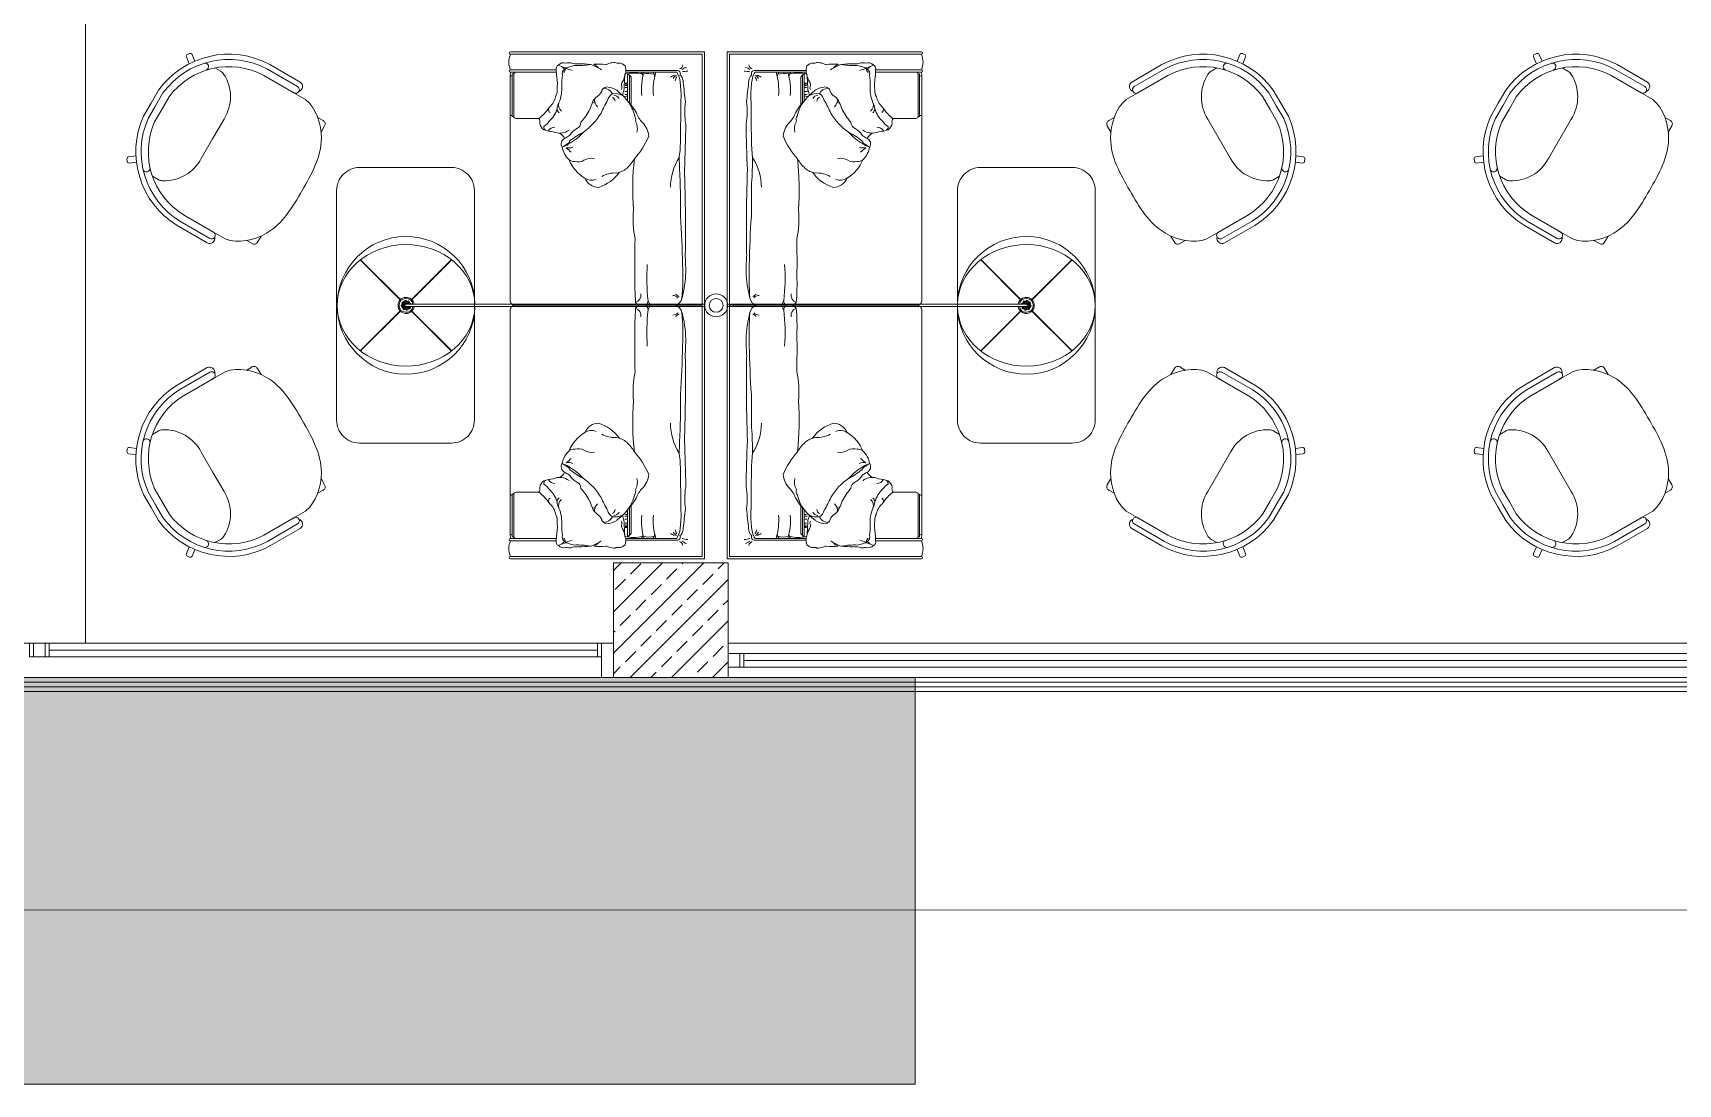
# Model space of a CAD drawing. Header units: millimetres. Extents: x 7998 to 72132, y -12523 to 5591.
# Drawn here: x 65615 to 66332, y -10697 to -10239 of the extents above; entities that cross this region are included whole.
import ezdxf

# ---------------------------------------------------------------- set-up
doc = ezdxf.new("R2010")
doc.units = ezdxf.units.MM
for name, color, linetype, lineweight in [('Xray_Area', 149, 'Continuous', 50), ('Xray_Concrete Arme Column', 8, 'Continuous', 35), ('Xray_Furniture Temporary', 23, 'Continuous', 15), ('Xray_Partition Wall', 254, 'Continuous', 25), ('Xray_Slab', 165, 'Continuous', 15), ('Xray_Window', 153, 'Continuous', 20)]:
    doc.layers.add(name, color=color, linetype=linetype, lineweight=lineweight)
doc.layers.add('Xray_Column Scan', color=7, linetype='Continuous', lineweight=13, true_color=0x525252)
doc.layers.add('Xray_Hatch', color=7, linetype='Continuous', lineweight=0, true_color=0x424242)
doc.layers.add('Xray_Door', color=155, linetype='Continuous')

# ---------------------------------------------------------------- blocks, each defined once
blk = doc.blocks.new('COUCH19')
at = {"layer": 'Xray_Furniture Temporary'}
for p, q in [((-1.1036, 0), (0, 0)), ((-1.1036, 0), (-1.1036, -0.8456)), ((1.1036, 0), (0, 0)), ((1.1036, 0), (1.1036, -0.8456)), ((-1.0937, -0.01), (0, -0.01)), ((-1.0937, -0.01), (-1.0937, -0.8456)), ((1.0937, -0.01), (0, -0.01)), ((0, -0.1285), (0, -0.01)), ((0, -0.1285), (0, -0.01)), ((1.0937, -0.01), (1.0937, -0.8456)), ((-1.023, -0.1213), (-1.023, -0.3434)), ((-1.0153, -0.1213), (-1.0153, -0.3434)), ((0, -0.1285), (0, -0.827)), ((0, -0.1285), (0, -0.827)), ((1.0153, -0.1213), (1.0153, -0.3434)), ((1.023, -0.1213), (1.023, -0.3434)), ((-0.891, -0.3355), (-1.0069, -0.3355)), ((-0.8809, -0.327), (-1.0016, -0.327)), ((-0.8722, -0.32), (-0.9939, -0.32)), ((0.8722, -0.32), (0.9939, -0.32)), ((0.8809, -0.327), (1.0016, -0.327)), ((0.891, -0.3355), (1.0069, -0.3355)), ((-1.0394, -0.6226), (-1.0339, -0.6071)), ((-1.0339, -0.6071), (-1.0336, -0.6001)), ((1.0339, -0.6071), (1.0336, -0.6001)), ((1.0394, -0.6226), (1.0339, -0.6071)), ((-1.0252, -0.6457), (-1.0252, -0.8456)), ((-1.0153, -0.6457), (-1.0153, -0.8212)), ((1.0153, -0.6457), (1.0153, -0.8212)), ((1.0252, -0.6457), (1.0252, -0.8456)), ((-0.8138, -0.7219), (-0.8138, -0.8212)), ((0.8138, -0.7219), (0.8138, -0.8212)), ((-1.0153, -0.8212), (-1.0153, -0.8456)), ((-0.9946, -0.8469), (-1.0153, -0.8458)), ((-1.0053, -0.8311), (-0.8238, -0.8311)), ((-1.0053, -0.8373), (-0.9946, -0.8373)), ((-0.9946, -0.8373), (-0.8306, -0.8373)), ((-0.9946, -0.8469), (-0.0199, -0.8469)), ((-0.8238, -0.8373), (-0.8306, -0.8373)), ((0.9946, -0.8469), (0.0199, -0.8469)), ((1.0053, -0.8311), (0.8238, -0.8311)), ((0.8238, -0.8373), (0.8306, -0.8373)), ((0.9946, -0.8373), (0.8306, -0.8373)), ((1.0053, -0.8373), (0.9946, -0.8373)), ((0.9946, -0.8469), (1.0153, -0.8458)), ((1.0153, -0.8212), (1.0153, -0.8456))]:
    blk.add_line(p, q, dxfattribs=at)
for centre, radius, start, end in [((-1.0485, -0.1147), 0.0203, 17.07356, 84.3161), ((-0.9682, -0.0568), 0.0723, 198.23131, 214.95647), ((-1.0086, -0.1197), 0.0145, 57.29429, 186.5462), ((-0.9125, -0.0688), 0.1075, 182.4523, 195.85359), ((-0.96, -0.2097), 0.1042, 90.04929, 121.99967), ((-0.8561, -0.0701), 0.1581, 202.42833, 209.54597), ((-0.9638, -0.0987), 0.0448, 212.15954, 236.93312), ((-0.9962, -0.1058), 0.00486, 122.77066, 200.31613), ((-0.9665, -0.1557), 0.0629, 94.31356, 120.93655), ((-0.9695, -0.0858), 0.0431, 234.52584, 258.93744), ((-1.4227, 4.3075), 4.4235, 275.85795, 276.96807), ((-0.9146, -0.4331), 0.3308, 85.1525, 97.90685), ((-1.0818, -27.3612), 27.2584, 89.24932, 89.58976), ((-0.8423, 0.2143), 0.3009, 261.64439, 279.99044), ((-0.8996, -7.8186), 7.7374, 87.69715, 89.1894), ((-0.7201, -0.6336), 0.5284, 81.99142, 90.50512), ((-0.6671, 1.9408), 2.0512, 270.57566, 273.77617), ((-0.5125, 0.0931), 0.2419, 237.19926, 269.7033), ((-0.3187, -8.8283), 8.745, 89.78452, 91.76897), ((-0.3298, -15.8255), 15.7208, 90.21428, 90.73678), ((-0.0865, -4.6828), 4.588, 91.11745, 93.77545), ((-0.266, -0.7097), 0.6266, 85.799, 91.81702), ((-0.1399, -1.2503), 1.1683, 90.30237, 93.93448), ((-0.1258, -1.2627), 1.1681, 85.36955, 92.46091), ((-0.1658, -0.6277), 0.5461, 75.75882, 87.92603), ((-0.0734, -0.0979), 0.0376, 311.32747, 340.0315), ((-0.0083, -0.1402), 0.0347, 134.93265, 177.57346), ((-0.0397, -0.1385), 0.0409, 14.12758, 78.49053), ((0.0397, -0.1385), 0.0409, 101.50947, 165.87242), ((0.1658, -0.6277), 0.5461, 92.07397, 104.24118), ((0.1258, -1.2627), 1.1681, 87.53909, 94.63045), ((0.0083, -0.1402), 0.0347, 2.42654, 45.06735), ((0.0734, -0.0979), 0.0376, 199.9685, 228.67253), ((0.1399, -1.2503), 1.1683, 86.06552, 89.69763), ((0.0865, -4.6828), 4.588, 86.22455, 88.88255), ((0.266, -0.7097), 0.6266, 88.18298, 94.201), ((0.3187, -8.8283), 8.745, 88.23103, 90.21548), ((0.3298, -15.8255), 15.7208, 89.26322, 89.78572), ((0.5125, 0.0931), 0.2419, 270.2967, 302.80074), ((0.6671, 1.9408), 2.0512, 266.22383, 269.42434), ((0.8996, -7.8186), 7.7374, 90.8106, 92.30285), ((0.7201, -0.6336), 0.5284, 89.49488, 98.00858), ((1.0818, -27.3612), 27.2584, 90.41024, 90.75068), ((0.8423, 0.2143), 0.3009, 260.00956, 278.35561), ((1.4227, 4.3075), 4.4235, 263.03193, 264.14205), ((0.9146, -0.4331), 0.3308, 82.09315, 94.8475), ((0.96, -0.2097), 0.1042, 58.00033, 89.95071), ((0.9665, -0.1557), 0.0629, 59.06345, 85.68644), ((0.9695, -0.0858), 0.0431, 281.06256, 305.47416), ((0.9638, -0.0987), 0.0448, 303.06688, 327.84046), ((0.8561, -0.0701), 0.1581, 330.45403, 337.57167), ((0.9962, -0.1058), 0.00486, 339.68387, 57.22934), ((1.0086, -0.1197), 0.0145, 353.4538, 122.70571), ((0.9125, -0.0688), 0.1075, 344.14641, 357.5477), ((0.9682, -0.0568), 0.0723, 325.04353, 341.76869), ((1.0485, -0.1147), 0.0203, 95.6839, 162.92644), ((-0.9388, 0.0274), 0.2515, 252.3074, 275.65468), ((0.9388, 0.0274), 0.2515, 264.34532, 287.6926), ((-0.9939, -0.2503), 0.0327, 92.96535, 130.60645), ((-0.9388, -0.0237), 0.2515, 252.3074, 275.65468), ((-0.9939, -0.3014), 0.0327, 92.96535, 130.60645), ((-0.8573, -0.3085), 0.154, 166.02161, 193.8638), ((-0.8941, -0.2454), 0.1149, 167.1521, 190.17117), ((-0.87, -0.1994), 0.1023, 288.10969, 316.21674), ((-0.7241, -0.3491), 0.1068, 96.63628, 132.3883), ((-0.8799, -0.576), 0.3626, 48.24576, 66.69877), ((-0.1188, 0.6037), 0.8554, 266.03013, 276.62411), ((-0.0441, -0.3105), 0.0328, 17.77606, 99.42894), ((-0.1066, -0.0536), 0.2109, 294.18797, 300.34583), ((-0.0219, -0.2808), 0.0348, 51.0228, 87.08965), ((-0.0309, -0.2753), 0.031, 305.699, 355.58904), ((0.1066, -0.0536), 0.2109, 239.65417, 245.81203), ((0.0219, -0.2808), 0.0348, 92.91035, 128.9772), ((0.0309, -0.2753), 0.031, 184.41096, 234.301), ((0.0441, -0.3105), 0.0328, 80.57106, 162.22394), ((0.1188, 0.6037), 0.8554, 263.37589, 273.96987), ((0.8799, -0.576), 0.3626, 113.30123, 131.75424), ((0.7241, -0.3491), 0.1068, 47.6117, 83.36372), ((0.87, -0.1994), 0.1023, 223.78326, 251.89031), ((0.9388, -0.0237), 0.2515, 264.34532, 287.6926), ((0.9939, -0.2503), 0.0327, 49.39355, 87.03465), ((0.9939, -0.3014), 0.0327, 49.39355, 87.03465), ((0.8941, -0.2454), 0.1149, 349.82883, 12.8479), ((0.8573, -0.3085), 0.154, 346.1362, 13.97839), ((-1.0179, -0.373), 0.0366, 132.10418, 182.60489), ((-1.0202, -0.4425), 0.0992, 87.12331, 102.96129), ((-1.013, -0.3531), 0.00989, 37.58217, 102.98696), ((-1.0153, -0.3434), 9e-16, 206.56505, 285.66907), ((-0.9731, -0.3508), 0.0372, 124.12904, 155.64558), ((-0.8059, 2.3284), 2.6828, 265.74072, 267.224), ((-1.0152, -0.4325), 0.0861, 60.71855, 83.31544), ((-0.9598, -0.3395), 0.0224, 233.38286, 291.86342), ((-1.8086, -0.3438), 0.8409, 359.89107, 0.56801), ((-1.8043, -0.3438), 0.8409, 359.89107, 0.56801), ((-1.7985, -0.3438), 0.8409, 359.89107, 0.56801), ((-1.7898, -0.3438), 0.8409, 359.89107, 0.56801), ((-0.6398, -0.6218), 0.3808, 121.3884, 141.12619), ((-0.4767, 1.1955), 1.6136, 253.46674, 254.27028), ((-0.8521, -0.3383), 0.079, 177.94062, 186.48444), ((-0.8349, -0.393), 0.0868, 155.89521, 185.31204), ((-0.8391, -0.3383), 0.079, 177.94062, 186.48444), ((-0.8313, -0.3383), 0.079, 177.94062, 186.48444), ((-0.7785, -0.4894), 0.1907, 103.81541, 126.17323), ((-0.8086, -0.3294), 0.0295, 76.02342, 121.44726), ((-0.7705, -0.3554), 0.0628, 74.63663, 119.49282), ((-0.503, 0.9339), 1.2468, 263.76536, 274.03514), ((-0.7253, -0.4571), 0.1748, 42.47622, 60.18804), ((-0.7253, -0.4571), 0.1748, 42.47622, 60.18804), ((-0.6677, -0.3987), 0.0929, 9.12676, 39.8927), ((-0.3747, 0.1012), 0.413, 264.35466, 281.93885), ((-0.1957, 4.6112), 4.9149, 268.90975, 270.78557), ((-0.098, 0.8112), 1.1149, 268.4407, 274.38117), ((0.098, 0.8112), 1.1149, 265.61883, 271.5593), ((0.1957, 4.6112), 4.9149, 269.21443, 271.09025), ((0.3747, 0.1012), 0.413, 258.06115, 275.64534), ((0.503, 0.9339), 1.2468, 265.96486, 276.23464), ((0.6677, -0.3987), 0.0929, 140.1073, 170.87324), ((0.7253, -0.4571), 0.1748, 119.81196, 137.52378), ((0.7253, -0.4571), 0.1748, 119.81196, 137.52378), ((0.7705, -0.3554), 0.0628, 60.50718, 105.36337), ((0.8086, -0.3294), 0.0295, 58.55274, 103.97658), ((0.7785, -0.4894), 0.1907, 53.82677, 76.18459), ((0.6398, -0.6218), 0.3808, 38.87381, 58.6116), ((0.8313, -0.3383), 0.079, 353.51556, 2.05938), ((0.4767, 1.1955), 1.6136, 285.72972, 286.53326), ((0.8349, -0.393), 0.0868, 354.68796, 24.10479), ((0.8391, -0.3383), 0.079, 353.51556, 2.05938), ((0.8521, -0.3383), 0.079, 353.51556, 2.05938), ((0.8059, 2.3284), 2.6828, 272.776, 274.25928), ((1.7898, -0.3438), 0.8409, 179.43199, 180.10893), ((0.9598, -0.3395), 0.0224, 248.13658, 306.61714), ((1.7985, -0.3438), 0.8409, 179.43199, 180.10893), ((1.8043, -0.3438), 0.8409, 179.43199, 180.10893), ((1.8086, -0.3438), 0.8409, 179.43199, 180.10893), ((1.0152, -0.4325), 0.0861, 96.68456, 119.28145), ((0.9731, -0.3508), 0.0372, 24.35442, 55.87096), ((1.013, -0.3531), 0.00989, 77.01304, 142.41783), ((1.0202, -0.4425), 0.0992, 77.03871, 92.87669), ((1.0153, -0.3434), 9e-16, 254.33093, 333.43495), ((1.0179, -0.373), 0.0366, 357.39511, 47.89582), ((-0.9935, -0.3951), 0.0636, 175.6653, 199.88427), ((-1.074, -0.3797), 0.0201, 328.12893, 14.35696), ((-1.0857, -0.4353), 0.0374, 5.62626, 29.86705), ((-0.9476, -0.3727), 0.013, 53.24774, 107.21161), ((-0.93, -0.4247), 0.0209, 167.84424, 221.03219), ((-0.8785, -0.4259), 0.0721, 143.30896, 175.55012), ((-0.8982, -0.4428), 0.0477, 118.96826, 174.6945), ((-0.8806, -0.3758), 0.048, 211.76728, 255.88251), ((-0.89, -0.3951), 0.0251, 116.21532, 179.46973), ((-0.8858, -0.4133), 0.0239, 98.11027, 149.20326), ((-0.5946, 0.0891), 0.5918, 239.80059, 245.85007), ((-0.683, -0.5154), 0.1782, 17.82565, 54.35597), ((-0.4651, -0.3911), 0.1111, 176.31749, 210.59755), ((0.683, -0.5154), 0.1782, 125.64403, 162.17435), ((0.4651, -0.3911), 0.1111, 329.40245, 3.68251), ((0.5946, 0.0891), 0.5918, 294.14993, 300.19941), ((0.8858, -0.4133), 0.0239, 30.79674, 81.88973), ((0.8806, -0.3758), 0.048, 284.11749, 328.23272), ((0.89, -0.3951), 0.0251, 0.53027, 63.78468), ((0.8982, -0.4428), 0.0477, 5.3055, 61.03174), ((0.8785, -0.4259), 0.0721, 4.44988, 36.69104), ((0.9476, -0.3727), 0.013, 72.78839, 126.75226), ((0.93, -0.4247), 0.0209, 318.96781, 12.15576), ((1.0857, -0.4353), 0.0374, 150.13295, 174.37374), ((0.9935, -0.3951), 0.0636, 340.11573, 4.3347), ((1.074, -0.3797), 0.0201, 165.64304, 211.87107), ((-0.6856, -0.5372), 0.3656, 173.70326, 181.78914), ((-0.8603, -0.4599), 0.1903, 171.46749, 186.75287), ((-0.9845, -0.5171), 0.0736, 131.92227, 151.75812), ((-0.8895, -0.5465), 0.1669, 144.40627, 162.81863), ((-1.3233, -0.5519), 0.2798, 356.98029, 11.29104), ((-0.9308, -0.4312), 0.0166, 205.71178, 264.96524), ((-0.95, -0.4912), 0.0469, 30.0924, 67.79972), ((-0.8675, -0.4407), 0.0498, 212.77561, 251.38585), ((-0.8962, -0.4339), 0.0461, 267.61302, 314.7931), ((-0.5852, -0.5878), 0.3145, 159.35128, 161.47641), ((-0.1668, 1.2141), 1.8467, 247.16633, 248.19391), ((-0.9686, -0.7306), 0.2576, 48.26676, 63.28578), ((-0.9623, -0.668), 0.2508, 33.94677, 59.95726), ((-0.5637, -0.4898), 0.0765, 172.08698, 207.66907), ((-0.5781, -0.4612), 0.0648, 291.84882, 0.31805), ((-0.593, -0.493), 0.0481, 323.94805, 24.7103), ((0.5781, -0.4612), 0.0648, 179.68195, 248.15118), ((0.593, -0.493), 0.0481, 155.2897, 216.05195), ((0.5637, -0.4898), 0.0765, 332.33093, 7.91302), ((0.9623, -0.668), 0.2508, 120.04274, 146.05323), ((0.9686, -0.7306), 0.2576, 116.71422, 131.73324), ((0.1668, 1.2141), 1.8467, 291.80609, 292.83367), ((0.8962, -0.4339), 0.0461, 225.2069, 272.38698), ((0.5852, -0.5878), 0.3145, 18.52359, 20.64872), ((0.8675, -0.4407), 0.0498, 288.61415, 327.22439), ((0.95, -0.4912), 0.0469, 112.20028, 149.9076), ((0.9308, -0.4312), 0.0166, 275.03476, 334.28822), ((0.8895, -0.5465), 0.1669, 17.18137, 35.59373), ((0.9845, -0.5171), 0.0736, 28.24188, 48.07773), ((1.3233, -0.5519), 0.2798, 168.70896, 183.01971), ((0.8603, -0.4599), 0.1903, 353.24713, 8.53251), ((0.6856, -0.5372), 0.3656, 358.21086, 6.29674), ((-1.1824, -0.5481), 0.1315, 345.11327, 359.76905), ((-0.8969, -0.5394), 0.1495, 190.49814, 208.00804), ((-0.7977, -0.5692), 0.0309, 23.77058, 88.91582), ((-0.7041, -0.5228), 0.0736, 207.42887, 240.30495), ((-0.9052, -0.702), 0.2305, 28.40779, 49.06899), ((-0.4308, -0.3572), 0.3657, 207.82843, 218.77587), ((-0.6913, -0.4433), 0.1579, 291.30838, 330.37962), ((-0.6568, -0.57), 0.0307, 318.41647, 9.50764), ((-0.6694, -0.5501), 0.0453, 340.76954, 33.07013), ((0.6913, -0.4433), 0.1579, 209.62038, 248.69162), ((0.6694, -0.5501), 0.0453, 146.92987, 199.23046), ((0.6568, -0.57), 0.0307, 170.49236, 221.58353), ((0.9052, -0.702), 0.2305, 130.93101, 151.59221), ((0.4308, -0.3572), 0.3657, 321.22413, 332.17157), ((0.7041, -0.5228), 0.0736, 299.69505, 332.57113), ((0.7977, -0.5692), 0.0309, 91.08418, 156.22942), ((0.8969, -0.5394), 0.1495, 331.99196, 349.50186), ((1.1824, -0.5481), 0.1315, 180.23095, 194.88673), ((-1.024, -0.6135), 0.0321, 161.98094, 225.46619), ((-0.893, -0.5867), 0.1625, 178.30492, 185.94257), ((-1.0305, -0.6287), 0.0178, 205.53765, 287.16641), ((-0.9918, -0.6504), 0.0551, 132.32141, 167.22086), ((-0.9116, -0.6241), 0.1204, 156.94412, 171.49256), ((-1.0297, -0.6272), 0.021, 40.19379, 92.72383), ((-1.0084, -0.595), 0.0252, 215.35046, 284.89713), ((-1.0202, -0.4899), 0.1559, 268.16974, 279.37394), ((-0.9561, -0.2463), 0.3759, 262.99758, 269.92178), ((-0.9616, -0.8603), 0.2191, 83.67918, 98.72149), ((-0.9444, -0.7762), 0.1544, 66.79638, 94.50638), ((-0.932, -0.6833), 0.0412, 54.70234, 97.62829), ((-0.872, -0.6017), 0.0345, 250.37361, 320.20198), ((-0.8452, -0.5576), 0.0857, 243.37534, 262.80975), ((-0.8562, -0.6208), 0.0218, 270.7288, 323.40387), ((-0.8886, -0.7571), 0.119, 41.71252, 74.04791), ((-0.8238, -0.6318), 0.074, 338.25285, 34.24984), ((-0.7076, -0.6535), 0.0475, 113.03693, 152.79426), ((-1.1641, -0.8672), 0.508, 30.45148, 33.51032), ((-0.703, -0.5984), 0.0259, 206.1911, 303.15727), ((-0.7246, -0.6096), 0.0249, 24.03342, 69.61843), ((-0.7569, -0.6364), 0.07, 13.53858, 38.98255), ((-0.812, -0.6832), 0.1384, 27.17308, 37.26182), ((-0.7068, -0.521), 0.1006, 280.2692, 316.42153), ((-0.7367, -0.592), 0.0518, 347.50609, 20.34024), ((-0.4043, -0.8255), 0.3589, 137.00296, 141.72321), ((0.7068, -0.521), 0.1006, 223.57847, 259.7308), ((0.4043, -0.8255), 0.3589, 38.27679, 42.99704), ((0.7367, -0.592), 0.0518, 159.65976, 192.49391), ((0.7569, -0.6364), 0.07, 141.01745, 166.46142), ((0.812, -0.6832), 0.1384, 142.73818, 152.82692), ((0.703, -0.5984), 0.0259, 236.84273, 333.8089), ((0.7246, -0.6096), 0.0249, 110.38157, 155.96658), ((1.1641, -0.8672), 0.508, 146.48968, 149.54852), ((0.7076, -0.6535), 0.0475, 27.20574, 66.96307), ((0.8238, -0.6318), 0.074, 145.75016, 201.74715), ((0.8886, -0.7571), 0.119, 105.95209, 138.28748), ((0.8562, -0.6208), 0.0218, 216.59613, 269.2712), ((0.872, -0.6017), 0.0345, 219.79802, 289.62639), ((0.8452, -0.5576), 0.0857, 277.19025, 296.62466), ((0.9444, -0.7762), 0.1544, 85.49362, 113.20362), ((0.932, -0.6833), 0.0412, 82.37171, 125.29766), ((0.9616, -0.8603), 0.2191, 81.27851, 96.32082), ((0.9561, -0.2463), 0.3759, 270.07822, 277.00242), ((1.0202, -0.4899), 0.1559, 260.62606, 271.83026), ((1.0084, -0.595), 0.0252, 255.10287, 324.64954), ((1.0297, -0.6272), 0.021, 87.27617, 139.80621), ((0.9116, -0.6241), 0.1204, 8.50744, 23.05588), ((1.0305, -0.6287), 0.0178, 252.83359, 334.46235), ((0.9918, -0.6504), 0.0551, 12.77914, 47.67859), ((1.024, -0.6135), 0.0321, 314.53381, 18.01906), ((0.893, -0.5867), 0.1625, 354.05743, 1.69508), ((-0.9173, -0.7166), 0.0675, 38.85854, 82.24168), ((-0.9411, -0.799), 0.1462, 43.10341, 58.55289), ((-0.853, -0.6658), 0.0145, 257.19165, 333.37389), ((-0.8929, -0.7722), 0.0937, 32.44409, 51.26793), ((-0.836, -0.7335), 0.0664, 30.01156, 56.90731), ((-0.7991, -0.676), 0.0425, 277.94395, 324.85102), ((-0.7764, -0.6828), 0.0176, 263.13095, 322.85544), ((-0.746, -0.6534), 0.0296, 176.22717, 243.90603), ((-1.0453, -0.616), 0.2934, 343.26547, 351.52835), ((1.0453, -0.616), 0.2934, 188.47165, 196.73453), ((0.746, -0.6534), 0.0296, 296.09397, 3.77283), ((0.7764, -0.6828), 0.0176, 217.14456, 276.86905), ((0.7991, -0.676), 0.0425, 215.14898, 262.05605), ((0.836, -0.7335), 0.0664, 123.09269, 149.98844), ((0.8929, -0.7722), 0.0937, 128.73207, 147.55591), ((0.9411, -0.799), 0.1462, 121.44711, 136.89659), ((0.853, -0.6658), 0.0145, 206.62611, 282.80835), ((0.9173, -0.7166), 0.0675, 97.75832, 141.14146), ((-0.7999, -0.7396), 0.0226, 72.94218, 128.28882), ((0.7999, -0.7396), 0.0226, 51.71118, 107.05782), ((-1.0986, -0.8456), 0.00498, 180, 0), ((-1.0594, -0.7633), 0.0891, 247.41552, 292.58448), ((-1.0202, -0.8456), 0.00498, 180, 0), ((-1.0053, -0.8212), 0.00996, 180, 270), ((-1.0053, -0.8342), 0.00308, 90, 270), ((-0.9946, -0.8421), 0.00481, 90, 270), ((-0.8306, -0.8421), 0.00481, 270, 90), ((-0.8238, -0.8212), 0.00996, 270, 360), ((-0.8238, -0.8342), 0.00308, 270, 90), ((-0.0199, -0.827), 0.0199, 270, 360), ((0.0199, -0.827), 0.0199, 180, 270), ((0.8238, -0.8212), 0.00996, 180, 270), ((0.8238, -0.8342), 0.00308, 90, 270), ((0.8306, -0.8421), 0.00481, 90, 270), ((0.9946, -0.8421), 0.00481, 270, 90), ((1.0053, -0.8212), 0.00996, 270, 0), ((1.0053, -0.8342), 0.00308, 270, 90), ((1.0202, -0.8456), 0.00498, 180, 0), ((1.0594, -0.7633), 0.0891, 247.41552, 292.58448), ((1.0986, -0.8456), 0.00498, 180, 0)]:
    blk.add_arc(centre, radius, start, end, dxfattribs=at)

msp = doc.modelspace()

# ---------------------------------------------------------------- hatches: boundary and pattern name
at = {"layer": 'Xray_Column Scan', "linetype": 'Continuous', "lineweight": 0}
h = msp.add_hatch(dxfattribs=at)
h.set_pattern_fill('ANSI33', color=256, scale=2)
h.set_pattern_definition([(45, (55633.489, -22306.314), (-8.980256, 8.980256), []), (45, (55642.469, -22306.314), (-8.980256, 8.980256), [6.35, -3.175])])
h.paths.add_polyline_path([(65868.01, -10519.9), (65868.01, -10469.9), (65918.01, -10469.9), (65918.01, -10519.9)])
at = {"layer": 'Xray_Hatch', "linetype": 'Continuous', "lineweight": 0}
h = msp.add_hatch(color=256, dxfattribs=at)
h.dxf.hatch_style = 1
h.set_gradient(color1=(132, 132, 132), color2=(214, 214, 214), name='CURVED')
h.paths.add_polyline_path([(65999.37, -10519.9), (65233.05, -10519.9), (65233.05, -10696.9), (65999.37, -10696.9)])

# ---------------------------------------------------------------- linework, layer by layer
at = {"layer": 'Xray_Area', "linetype": 'Continuous', "lineweight": 0}
msp.add_lwpolyline([(67058.6, -7106.18), (66804.08, -7131.12), (65519.02, -7257.04), (65528.93, -6726.29), (64107.48, -6669.65), (63969.84, -6663.47), (63917.99, -9021.55), (63882.55, -10621.1), (68003.63, -10621.09), (68006.86, -10369.65), (67810.03, -9689.32)], close=True, dxfattribs=at)
msp.add_lwpolyline([(64118.23, -10519.9), (67118.23, -10519.9), (67118.23, -7439.9), (65519.02, -7439.9), (65519.02, -6829.9), (64118.02, -6829.9), (64118.23, -10519.9)], dxfattribs=at)
at = {"layer": 'Xray_Concrete Arme Column', "linetype": 'Continuous', "lineweight": 0}
msp.add_line((67118.23, -10519.9), (64118.25, -10519.9), dxfattribs=at)
msp.add_lwpolyline([(65868.01, -10519.9), (65868.01, -10469.9), (65918.01, -10469.9), (65918.01, -10519.9), (65868.01, -10519.9)], dxfattribs=at)
at = {"layer": 'Xray_Door', "lineweight": 0}
for p, q in [((65861.15, -10507.9), (65622.3, -10507.9)), ((66461.15, -10512.4), (65924.87, -10512.4))]:
    msp.add_line(p, q, dxfattribs=at)
for points in [[(65613.72, -10510.9), (65615.45, -10510.9), (65615.45, -10504.9), (65613.72, -10504.9)], [(65615.45, -10510.9), (65620.58, -10510.9), (65620.58, -10504.9), (65615.45, -10504.9)], [(65622.3, -10510.9), (65620.58, -10510.9), (65620.58, -10504.9), (65622.3, -10504.9)], [(65861.15, -10510.9), (65862.88, -10510.9), (65862.88, -10504.9), (65861.15, -10504.9)], [(65862.88, -10519.9), (65868.01, -10519.9), (65868.01, -10504.9), (65862.88, -10504.9)], [(65923.14, -10515.4), (65918.01, -10515.4), (65918.01, -10509.4), (65923.14, -10509.4)], [(65924.87, -10515.4), (65923.14, -10515.4), (65923.14, -10509.4), (65924.87, -10509.4)]]:
    msp.add_lwpolyline(points, close=True, dxfattribs=at)
for points in [[(65861.15, -10510.9), (65622.3, -10510.9), (65622.3, -10504.9), (65861.15, -10504.9), (65861.15, -10510.9)], [(66461.15, -10515.4), (65924.87, -10515.4), (65924.87, -10509.4), (66461.15, -10509.4), (66461.15, -10515.4)]]:
    msp.add_lwpolyline(points, dxfattribs=at)
at = {"layer": 'Xray_Furniture Temporary', "lineweight": 0}
for p, q in [((65694.52, -10254.44), (65697.01, -10255.87)), ((66130.85, -10254.44), (66128.36, -10255.87)), ((66281.19, -10254.44), (66283.67, -10255.87)), ((65728.92, -10265.29), (65734, -10268.22)), ((66096.44, -10265.29), (66091.36, -10268.22)), ((66315.59, -10265.29), (66320.67, -10268.22)), ((65693.51, -10285.29), (65698.48, -10276.68)), ((66131.85, -10285.29), (66126.88, -10276.68)), ((66280.18, -10285.29), (66285.15, -10276.68)), ((65693.51, -10285.29), (65688.55, -10293.89)), ((66131.85, -10285.29), (66136.82, -10293.89)), ((66280.18, -10285.29), (66275.21, -10293.89)), ((65667.3, -10301.59), (65669.79, -10303.02)), ((66158.07, -10301.59), (66155.58, -10303.02)), ((66253.97, -10301.59), (66256.45, -10303.02)), ((65693.9, -10325.95), (65698.98, -10328.89)), ((66131.47, -10325.95), (66126.39, -10328.89)), ((66280.57, -10325.95), (66285.64, -10328.89)), ((65693.9, -10389.64), (65698.98, -10386.71)), ((66131.47, -10389.64), (66126.39, -10386.71)), ((66280.57, -10389.64), (66285.64, -10386.71)), ((65667.3, -10414.01), (65669.79, -10412.57)), ((66158.07, -10414.01), (66155.58, -10412.57)), ((66253.97, -10414.01), (66256.45, -10412.57)), ((65693.51, -10430.3), (65688.55, -10421.7)), ((66131.85, -10430.3), (66136.82, -10421.7)), ((66280.18, -10430.3), (66275.21, -10421.7)), ((65693.51, -10430.3), (65698.48, -10438.91)), ((66131.85, -10430.3), (66126.88, -10438.91)), ((66280.18, -10430.3), (66285.15, -10438.91)), ((65728.92, -10450.3), (65734, -10447.37)), ((66096.44, -10450.3), (66091.36, -10447.37)), ((66315.59, -10450.3), (66320.67, -10447.37)), ((65694.52, -10461.15), (65697.01, -10459.72)), ((66130.85, -10461.15), (66128.36, -10459.72)), ((66281.19, -10461.15), (66283.67, -10459.72))]:
    msp.add_line(p, q, dxfattribs=at)
at = {"layer": 'Xray_Furniture Temporary', "linetype": 'Continuous', "lineweight": 0}
for p, q in [((65757.91, -10337.98), (65775.28, -10355.34)), ((65780.14, -10355.26), (65797.51, -10337.89)), ((65780.24, -10355.35), (65797.6, -10337.98)), ((66045.33, -10355.35), (66027.96, -10337.98)), ((66045.43, -10355.26), (66028.06, -10337.89)), ((66067.66, -10337.98), (66050.29, -10355.34)), ((65757.82, -10338.07), (65775.19, -10355.44)), ((66067.75, -10338.07), (66050.38, -10355.44)), ((65775.88, -10357.82), (65775.66, -10357.82)), ((65775.85, -10356.93), (65776.06, -10357.03)), ((65776.06, -10358.61), (65775.85, -10358.71)), ((65776.43, -10356.49), (65776.27, -10356.33)), ((65776.43, -10359.15), (65776.27, -10359.3)), ((65776.96, -10356.12), (65776.87, -10355.92)), ((65777.76, -10355.72), (65777.76, -10355.94)), ((65907.81, -10357.32), (65777.79, -10357.32)), ((65907.81, -10358.32), (65777.79, -10358.32)), ((65778.64, -10355.92), (65778.55, -10356.12)), ((65779.24, -10356.33), (65779.08, -10356.49)), ((65779.24, -10359.3), (65779.08, -10359.15)), ((65779.66, -10356.93), (65779.46, -10357.03)), ((65779.46, -10358.61), (65779.66, -10358.71)), ((65917.76, -10357.32), (66047.77, -10357.32)), ((65917.76, -10358.32), (66047.77, -10358.32)), ((66045.91, -10356.93), (66046.11, -10357.03)), ((66046.11, -10358.61), (66045.91, -10358.71)), ((66046.33, -10356.33), (66046.49, -10356.49)), ((66046.33, -10359.3), (66046.49, -10359.15)), ((66046.93, -10355.92), (66047.02, -10356.12)), ((66047.81, -10355.72), (66047.81, -10355.94)), ((66048.61, -10356.12), (66048.7, -10355.92)), ((66049.14, -10356.49), (66049.3, -10356.33)), ((66049.14, -10359.15), (66049.3, -10359.3)), ((66049.72, -10356.93), (66049.51, -10357.03)), ((66049.51, -10358.61), (66049.72, -10358.71)), ((66049.69, -10357.82), (66049.91, -10357.82)), ((65757.82, -10377.57), (65775.19, -10360.2)), ((65757.92, -10377.67), (65775.29, -10360.3)), ((65776.96, -10359.52), (65776.87, -10359.72)), ((65777.76, -10359.69), (65777.76, -10359.92)), ((65778.64, -10359.72), (65778.55, -10359.52)), ((65780.13, -10360.39), (65797.5, -10377.76)), ((65780.23, -10360.29), (65797.6, -10377.66)), ((66045.34, -10360.29), (66027.97, -10377.66)), ((66045.43, -10360.39), (66028.06, -10377.76)), ((66046.93, -10359.72), (66047.02, -10359.52)), ((66047.81, -10359.69), (66047.81, -10359.92)), ((66048.61, -10359.52), (66048.7, -10359.72)), ((66067.65, -10377.67), (66050.28, -10360.3)), ((66067.74, -10377.57), (66050.38, -10360.2))]:
    msp.add_line(p, q, dxfattribs=at)
at = {"layer": 'Xray_Furniture Temporary', "lineweight": 0}
for points in [[(65731.63, -10260.6), (65718.48, -10253.01, 0.377301), (65669.96, -10264.11), (65666.68, -10269.8)], [(65730.49, -10262.57), (65717.37, -10255, 0.376145), (65671.88, -10265.35), (65668.65, -10270.94)], [(65685.74, -10251.48), (65684.53, -10248.62, 0.414214), (65683.43, -10248.17), (65682.51, -10248.56, 0.414214), (65682.06, -10249.66), (65683.31, -10252.62)], [(66093.73, -10260.6), (66106.88, -10253.01, -0.377301), (66155.4, -10264.11), (66158.69, -10269.8)], [(66094.87, -10262.57), (66107.99, -10255, -0.376145), (66153.49, -10265.35), (66156.71, -10270.94)], [(66139.63, -10251.48), (66140.83, -10248.62, -0.414214), (66141.93, -10248.17), (66142.86, -10248.56, -0.414214), (66143.31, -10249.66), (66142.06, -10252.62)], [(66318.3, -10260.6), (66305.15, -10253.01, 0.377301), (66256.63, -10264.11), (66253.35, -10269.8)], [(66317.16, -10262.57), (66304.04, -10255, 0.376145), (66258.55, -10265.35), (66255.32, -10270.94)], [(66272.41, -10251.48), (66271.2, -10248.62, 0.414214), (66270.1, -10248.17), (66269.17, -10248.56, 0.414214), (66268.72, -10249.66), (66269.97, -10252.62)], [(65728.92, -10265.29), (65715.84, -10257.74, 0.374359), (65674.51, -10267.06), (65671.37, -10272.5)], [(66096.44, -10265.29), (66109.52, -10257.74, -0.374359), (66150.85, -10267.06), (66153.99, -10272.5)], [(66315.59, -10265.29), (66302.51, -10257.74, 0.374359), (66261.18, -10267.06), (66258.04, -10272.5)], [(65691.19, -10330.65), (65678.04, -10323.05, -0.377301), (65663.4, -10275.48), (65666.68, -10269.8)], [(65692.33, -10328.67), (65679.21, -10321.1, -0.376145), (65665.43, -10276.52), (65668.65, -10270.94)], [(65693.9, -10325.95), (65680.82, -10318.4, -0.374359), (65668.23, -10277.95), (65671.37, -10272.5)], [(66131.47, -10325.95), (66144.55, -10318.4, 0.374359), (66157.14, -10277.95), (66153.99, -10272.5)], [(66133.04, -10328.67), (66146.16, -10321.1, 0.376145), (66159.94, -10276.52), (66156.71, -10270.94)], [(66134.17, -10330.65), (66147.32, -10323.05, 0.377301), (66161.97, -10275.48), (66158.69, -10269.8)], [(66277.86, -10330.65), (66264.71, -10323.05, -0.377301), (66250.06, -10275.48), (66253.35, -10269.8)], [(66279, -10328.67), (66265.88, -10321.1, -0.376145), (66252.1, -10276.52), (66255.32, -10270.94)], [(66280.57, -10325.95), (66267.48, -10318.4, -0.374359), (66254.9, -10277.95), (66258.04, -10272.5)], [(65740.73, -10282.34), (65742.27, -10279.66, 0.414214), (65741.66, -10277.36), (65739.27, -10275.98)], [(66084.64, -10282.34), (66083.09, -10279.66, -0.414214), (66083.71, -10277.36), (66086.09, -10275.98)], [(66327.39, -10282.34), (66328.94, -10279.66, 0.414214), (66328.33, -10277.36), (66325.94, -10275.98)], [(65660.35, -10295.46), (65657.26, -10295.85, -0.414214), (65656.32, -10295.12), (65656.2, -10294.12, -0.414214), (65656.93, -10293.18), (65660.12, -10292.78)], [(66165.02, -10295.46), (66168.1, -10295.85, 0.414214), (66169.04, -10295.12), (66169.17, -10294.12, 0.414214), (66168.44, -10293.18), (66165.24, -10292.78)], [(66247.02, -10295.46), (66243.93, -10295.85, -0.414214), (66242.99, -10295.12), (66242.87, -10294.12, -0.414214), (66243.6, -10293.18), (66246.79, -10292.78)], [(65714.57, -10327.65), (65713.02, -10330.33, -0.414214), (65710.72, -10330.95), (65708.33, -10329.57)], [(66110.8, -10327.65), (66112.35, -10330.33, 0.414214), (66114.65, -10330.95), (66117.03, -10329.57)], [(66301.23, -10327.65), (66299.68, -10330.33, -0.414214), (66297.39, -10330.95), (66295, -10329.57)], [(65691.19, -10384.95), (65678.04, -10392.54, 0.377301), (65663.4, -10440.11), (65666.68, -10445.8)], [(65692.33, -10386.92), (65679.21, -10394.5, 0.376145), (65665.43, -10439.07), (65668.65, -10444.66)], [(65714.57, -10387.94), (65713.02, -10385.26, 0.414214), (65710.72, -10384.64), (65708.33, -10386.02)], [(66110.8, -10387.94), (66112.35, -10385.26, -0.414214), (66114.65, -10384.64), (66117.03, -10386.02)], [(66133.04, -10386.92), (66146.16, -10394.5, -0.376145), (66159.94, -10439.07), (66156.71, -10444.66)], [(66134.17, -10384.95), (66147.32, -10392.54, -0.377301), (66161.97, -10440.11), (66158.69, -10445.8)], [(66277.86, -10384.95), (66264.71, -10392.54, 0.377301), (66250.06, -10440.11), (66253.35, -10445.8)], [(66279, -10386.92), (66265.88, -10394.5, 0.376145), (66252.1, -10439.07), (66255.32, -10444.66)], [(66301.23, -10387.94), (66299.68, -10385.26, 0.414214), (66297.39, -10384.64), (66295, -10386.02)], [(65693.9, -10389.64), (65680.82, -10397.19, 0.374359), (65668.23, -10437.64), (65671.37, -10443.09)], [(66131.47, -10389.64), (66144.55, -10397.19, -0.374359), (66157.14, -10437.64), (66153.99, -10443.09)], [(66280.57, -10389.64), (66267.48, -10397.19, 0.374359), (66254.9, -10437.64), (66258.04, -10443.09)], [(65660.35, -10420.13), (65657.26, -10419.74, 0.414214), (65656.32, -10420.47), (65656.2, -10421.47, 0.414214), (65656.93, -10422.41), (65660.12, -10422.81)], [(66165.02, -10420.13), (66168.1, -10419.74, -0.414214), (66169.04, -10420.47), (66169.17, -10421.47, -0.414214), (66168.44, -10422.41), (66165.24, -10422.81)], [(66247.02, -10420.13), (66243.93, -10419.74, 0.414214), (66242.99, -10420.47), (66242.87, -10421.47, 0.414214), (66243.6, -10422.41), (66246.79, -10422.81)], [(65740.73, -10433.25), (65742.27, -10435.94, -0.414214), (65741.66, -10438.23), (65739.27, -10439.61)], [(66084.64, -10433.25), (66083.09, -10435.94, 0.414214), (66083.71, -10438.23), (66086.09, -10439.61)], [(66327.39, -10433.25), (66328.94, -10435.94, -0.414214), (66328.33, -10438.23), (66325.94, -10439.61)], [(65730.49, -10453.02), (65717.37, -10460.6, -0.376145), (65671.88, -10450.24), (65668.65, -10444.66)], [(65728.92, -10450.3), (65715.84, -10457.86, -0.374359), (65674.51, -10448.53), (65671.37, -10443.09)], [(66094.87, -10453.02), (66107.99, -10460.6, 0.376145), (66153.49, -10450.24), (66156.71, -10444.66)], [(66096.44, -10450.3), (66109.52, -10457.86, 0.374359), (66150.85, -10448.53), (66153.99, -10443.09)], [(66317.16, -10453.02), (66304.04, -10460.6, -0.376145), (66258.55, -10450.24), (66255.32, -10444.66)], [(66315.59, -10450.3), (66302.51, -10457.86, -0.374359), (66261.18, -10448.53), (66258.04, -10443.09)], [(65731.63, -10454.99), (65718.48, -10462.59, -0.377301), (65669.96, -10451.48), (65666.68, -10445.8)], [(66093.73, -10454.99), (66106.88, -10462.59, 0.377301), (66155.4, -10451.48), (66158.69, -10445.8)], [(66318.3, -10454.99), (66305.15, -10462.59, -0.377301), (66256.63, -10451.48), (66253.35, -10445.8)], [(65685.74, -10464.11), (65684.53, -10466.98, -0.414214), (65683.43, -10467.42), (65682.51, -10467.03, -0.414214), (65682.06, -10465.93), (65683.31, -10462.97)], [(66139.63, -10464.11), (66140.83, -10466.98, 0.414214), (66141.93, -10467.42), (66142.86, -10467.03, 0.414214), (66143.31, -10465.93), (66142.06, -10462.97)], [(66272.41, -10464.11), (66271.2, -10466.98, -0.414214), (66270.1, -10467.42), (66269.17, -10467.03, -0.414214), (66268.72, -10465.93), (66269.97, -10462.97)]]:
    msp.add_lwpolyline(points, format="xyb", dxfattribs=at)
at = {"layer": 'Xray_Furniture Temporary', "linetype": 'Continuous', "lineweight": 0}
for points in [[(65807.5, -10307.8), (65807.5, -10407.8, -0.414214), (65797.5, -10417.8), (65757.5, -10417.8, -0.414214), (65747.5, -10407.8), (65747.5, -10307.8, -0.414214), (65757.5, -10297.8), (65797.5, -10297.8, -0.414214)], [(66017.87, -10307.8), (66017.87, -10407.8, 0.414214), (66027.87, -10417.8), (66067.87, -10417.8, 0.414214), (66077.87, -10407.8), (66077.87, -10307.8, 0.414214), (66067.87, -10297.8), (66027.87, -10297.8, 0.414214)]]:
    msp.add_lwpolyline(points, format="xyb", close=True, dxfattribs=at)
for radius in [5, 3]:
    msp.add_circle((65912.78, -10357.82), radius, dxfattribs=at)
at = {"layer": 'Xray_Furniture Temporary', "lineweight": 0}
for centre, radius, start, end in [((65690.21, -10253.92), 1.57, 292.47029, 102.60835), ((65694.9, -10259.51), 4.2, 32.48278, 60), ((65683.15, -10266.99), 18.14, 327.70571, 32.48278), ((66142.21, -10266.99), 18.14, 147.51722, 212.29429), ((66130.46, -10259.51), 4.2, 120, 147.51722), ((66135.16, -10253.92), 1.57, 77.39165, 247.52971), ((66276.88, -10253.92), 1.57, 292.47029, 102.60835), ((66281.57, -10259.51), 4.2, 32.48278, 60), ((66269.82, -10266.99), 18.14, 327.70571, 32.48278), ((65729.71, -10263.93), 1.57, 240, 60), ((65730.33, -10262.52), 2.32, 288.61012, 55.7477), ((66095.04, -10262.52), 2.32, 124.2523, 251.38988), ((66095.66, -10263.93), 1.57, 120, 300), ((66316.38, -10263.93), 1.57, 240, 60), ((66316.99, -10262.52), 2.32, 288.61012, 55.7477), ((65672.49, -10285.46), 18.14, 267.51722, 332.29429), ((66152.88, -10285.46), 18.14, 207.70571, 272.48278), ((66259.16, -10285.46), 18.14, 267.51722, 332.29429), ((65664.69, -10298.11), 1.57, 197.39165, 7.52971), ((66160.67, -10298.11), 1.57, 172.47029, 342.60835), ((66251.36, -10298.11), 1.57, 197.39165, 7.52971), ((65671.89, -10299.38), 4.2, 240, 267.51722), ((66153.48, -10299.38), 4.2, 272.48278, 300), ((66258.55, -10299.38), 4.2, 240, 267.51722), ((65692.2, -10328.56), 2.32, 244.2523, 11.38988), ((65693.12, -10327.31), 1.57, 240, 60), ((66132.25, -10327.31), 1.57, 120, 300), ((66133.17, -10328.56), 2.32, 168.61012, 295.7477), ((66278.87, -10328.56), 2.32, 244.2523, 11.38988), ((66279.78, -10327.31), 1.57, 240, 60), ((65692.2, -10387.04), 2.32, 348.61012, 115.7477), ((65693.12, -10388.28), 1.57, 300, 120), ((66132.25, -10388.28), 1.57, 60, 240), ((66133.17, -10387.04), 2.32, 64.2523, 191.38988), ((66278.87, -10387.04), 2.32, 348.61012, 115.7477), ((66279.78, -10388.28), 1.57, 300, 120), ((65664.69, -10417.48), 1.57, 352.47029, 162.60835), ((65671.89, -10416.21), 4.2, 92.48278, 120), ((65672.49, -10430.13), 18.14, 27.70571, 92.48278), ((66152.88, -10430.13), 18.14, 87.51722, 152.29429), ((66153.48, -10416.21), 4.2, 60, 87.51722), ((66160.67, -10417.48), 1.57, 17.39165, 187.52971), ((66251.36, -10417.48), 1.57, 352.47029, 162.60835), ((66258.55, -10416.21), 4.2, 92.48278, 120), ((66259.16, -10430.13), 18.14, 27.70571, 92.48278), ((65683.15, -10448.6), 18.14, 327.51722, 32.29429), ((66142.21, -10448.6), 18.14, 147.70571, 212.48278), ((66269.82, -10448.6), 18.14, 327.51722, 32.29429), ((65729.71, -10451.66), 1.57, 300, 120), ((65730.33, -10453.08), 2.32, 304.2523, 71.38988), ((66095.04, -10453.08), 2.32, 108.61012, 235.7477), ((66095.66, -10451.66), 1.57, 60, 240), ((66316.38, -10451.66), 1.57, 300, 120), ((66316.99, -10453.08), 2.32, 304.2523, 71.38988), ((65694.9, -10456.08), 4.2, 300, 327.51722), ((66130.46, -10456.08), 4.2, 212.48278, 240), ((66281.57, -10456.08), 4.2, 300, 327.51722), ((65690.21, -10461.67), 1.57, 257.39165, 67.52971), ((66135.16, -10461.67), 1.57, 112.47029, 282.60835), ((66276.88, -10461.67), 1.57, 257.39165, 67.52971)]:
    msp.add_arc(centre, radius, start, end, dxfattribs=at)
at = {"layer": 'Xray_Furniture Temporary', "linetype": 'Continuous', "lineweight": 0}
for centre, radius, start, end in [((65777.76, -10357.82), 30, 0.95497, 359.04503), ((66047.81, -10357.82), 30, 180.95497, 179.04503), ((65777.76, -10357.82), 3.5, 8.21321, 351.78679), ((65777.76, -10357.82), 3.03, 9.50697, 350.49303), ((65777.76, -10357.82), 2.1, 180, 205), ((65777.76, -10357.82), 2.1, 135, 155), ((65777.76, -10357.82), 1.88, 155, 180), ((65777.76, -10357.82), 1.88, 205, 225), ((65777.76, -10357.82), 1.68, 17.34758, 342.65242), ((65777.76, -10357.82), 2.1, 225, 245), ((65777.76, -10357.82), 1.88, 115, 135), ((65777.76, -10357.82), 1.29, 22.75051, 337.24949), ((65777.76, -10357.82), 0.946, 31.90532, 328.09468), ((65777.76, -10357.82), 2.1, 90, 115), ((65777.76, -10357.82), 0.502, 85.49062, 274.50938), ((65777.76, -10357.82), 1.88, 65, 90), ((65777.76, -10357.82), 1.88, 295, 315), ((65777.76, -10357.82), 2.1, 45, 65), ((65777.76, -10357.82), 1.88, 25, 45), ((65777.76, -10357.82), 2.1, 315, 335), ((65777.76, -10357.82), 1.88, 335, 344.5425), ((65777.76, -10357.82), 2.1, 13.77341, 25), ((66047.81, -10357.82), 3.5, 188.21321, 171.78679), ((66047.81, -10357.82), 3.03, 189.50697, 170.49303), ((66047.81, -10357.82), 2.1, 155, 166.22659), ((66047.81, -10357.82), 2.1, 205, 225), ((66047.81, -10357.82), 1.88, 195.4575, 205), ((66047.81, -10357.82), 1.88, 135, 155), ((66047.81, -10357.82), 1.68, 197.34758, 162.65242), ((66047.81, -10357.82), 2.1, 115, 135), ((66047.81, -10357.82), 1.88, 225, 245), ((66047.81, -10357.82), 1.29, 202.75051, 157.24949), ((66047.81, -10357.82), 0.946, 211.90532, 148.09468), ((66047.81, -10357.82), 1.88, 90, 115), ((66047.81, -10357.82), 0.502, 265.49062, 94.50938), ((66047.81, -10357.82), 2.1, 65, 90), ((66047.81, -10357.82), 1.88, 45, 65), ((66047.81, -10357.82), 2.1, 295, 315), ((66047.81, -10357.82), 1.88, 315, 335), ((66047.81, -10357.82), 2.1, 25, 45), ((66047.81, -10357.82), 1.88, 0, 25), ((66047.81, -10357.82), 2.1, 335, 0), ((65777.76, -10357.82), 1.88, 245, 270), ((65777.76, -10357.82), 2.1, 270, 295), ((66047.81, -10357.82), 2.1, 245, 270), ((66047.81, -10357.82), 1.88, 270, 295)]:
    msp.add_arc(centre, radius, start, end, dxfattribs=at)
at = {"layer": 'Xray_Furniture Temporary', "linetype": 'Continuous', "lineweight": 0, "extrusion": (0, 0, -1)}
msp.add_ellipse((65777.75, -10357.82), major_axis=(30, 0), ratio=0.882006, start_param=0.018899, end_param=6.264287, dxfattribs=at)
at = {"layer": 'Xray_Furniture Temporary', "linetype": 'Continuous', "lineweight": 0}
msp.add_ellipse((66047.81, -10357.82), major_axis=(-30, 0), ratio=0.882006, start_param=0.018899, end_param=6.264287, dxfattribs=at)
at = {"layer": 'Xray_Furniture Temporary', "lineweight": 0}
for points in [[(65729.55, -10265.49), (65729, -10265.22), (65728.44, -10264.95), (65727.88, -10264.68)], [(66095.81, -10265.49), (66096.37, -10265.22), (66096.93, -10264.95), (66097.49, -10264.68)], [(66316.22, -10265.49), (66315.66, -10265.22), (66315.1, -10264.95), (66314.54, -10264.68)], [(65694.39, -10326.4), (65693.87, -10326.05), (65693.36, -10325.7), (65692.85, -10325.35)], [(66130.98, -10326.4), (66131.49, -10326.05), (66132, -10325.7), (66132.52, -10325.35)], [(66281.06, -10326.4), (66280.54, -10326.05), (66280.03, -10325.7), (66279.52, -10325.35)], [(65694.39, -10389.19), (65693.87, -10389.54), (65693.36, -10389.89), (65692.85, -10390.24)], [(66130.98, -10389.19), (66131.49, -10389.54), (66132, -10389.89), (66132.52, -10390.24)], [(66281.06, -10389.19), (66280.54, -10389.54), (66280.03, -10389.89), (66279.52, -10390.24)], [(65729.55, -10450.1), (65729, -10450.37), (65728.44, -10450.64), (65727.88, -10450.91)], [(66095.81, -10450.1), (66096.37, -10450.37), (66096.93, -10450.64), (66097.49, -10450.91)], [(66316.22, -10450.1), (66315.66, -10450.37), (66315.1, -10450.64), (66314.54, -10450.91)]]:
    msp.add_open_spline(points, degree=3, dxfattribs=at)
for points in [[(65732.5, -10307.8), (65736.65, -10300.57), (65743.91, -10287.91), (65738.63, -10272.03), (65734, -10268.22)], [(66092.87, -10307.8), (66088.72, -10300.57), (66081.46, -10287.91), (66086.74, -10272.03), (66091.36, -10268.22)], [(66319.16, -10307.8), (66323.31, -10300.57), (66330.57, -10287.91), (66325.3, -10272.03), (66320.67, -10268.22)], [(65732.5, -10307.8), (65728.31, -10315), (65720.98, -10327.62), (65704.59, -10330.99), (65698.98, -10328.89)], [(66092.87, -10307.8), (66097.05, -10315), (66104.38, -10327.62), (66120.78, -10330.99), (66126.39, -10328.89)], [(66319.16, -10307.8), (66314.98, -10315), (66307.65, -10327.62), (66291.25, -10330.99), (66285.64, -10328.89)], [(65732.5, -10407.8), (65728.31, -10400.59), (65720.98, -10387.98), (65704.59, -10384.6), (65698.98, -10386.71)], [(66092.87, -10407.8), (66097.05, -10400.59), (66104.38, -10387.98), (66120.78, -10384.6), (66126.39, -10386.71)], [(66319.16, -10407.8), (66314.98, -10400.59), (66307.65, -10387.98), (66291.25, -10384.6), (66285.64, -10386.71)], [(65732.5, -10407.8), (65736.65, -10415.03), (65743.91, -10427.68), (65738.63, -10443.56), (65734, -10447.37)], [(66092.87, -10407.8), (66088.72, -10415.03), (66081.46, -10427.68), (66086.74, -10443.56), (66091.36, -10447.37)], [(66319.16, -10407.8), (66323.31, -10415.03), (66330.57, -10427.68), (66325.3, -10443.56), (66320.67, -10447.37)]]:
    msp.add_open_spline(points, degree=3, knots=[0, 0, 0, 0, 288.218696, 504.297034, 504.297034, 504.297034, 504.297034], dxfattribs=at)
at = {"layer": 'Xray_Partition Wall', "lineweight": 0}
msp.add_lwpolyline([(66468.01, -10504.9), (65918.01, -10504.9), (65918.01, -10519.9), (66468.01, -10519.9)], close=True, dxfattribs=at)
at = {"layer": 'Xray_Partition Wall', "linetype": 'Continuous', "lineweight": 0}
msp.add_lwpolyline([(65233.05, -10519.9), (65999.37, -10519.9), (65999.37, -10696.9), (65233.05, -10696.9)], close=True, dxfattribs=at)
at = {"layer": 'Xray_Slab', "linetype": 'Continuous', "lineweight": 0}
msp.add_line((65638.13, -10504.9), (65488.13, -10504.9), dxfattribs=at)
for points in [[(64112.23, -6823.9), (65525.02, -6823.9), (65525.02, -7433.36), (67124.23, -7433.9), (67124.23, -10525.9), (64112.23, -10525.9)], [(64114.23, -6825.9), (65523.02, -6825.9), (65523.02, -7435.36), (67122.23, -7435.9), (67122.23, -10523.9), (64114.23, -10523.9)], [(64116.23, -6827.9), (65521.02, -6827.9), (65521.02, -7437.36), (67120.23, -7437.9), (67120.23, -10521.9), (64116.23, -10521.9)]]:
    msp.add_lwpolyline(points, close=True, dxfattribs=at)
at = {"layer": 'Xray_Window', "lineweight": 0}
msp.add_lwpolyline([(66491.01, -8944.9), (65688.12, -8944.92, 0.414206), (65638.13, -8994.92), (65638.13, -10504.9)], format="xyb", dxfattribs=at)

# ---------------------------------------------------------------- block references
at = {"layer": 'Xray_Furniture Temporary', "lineweight": 0, "yscale": 100, "zscale": 100}
for p, xscale, rotation in [((65907.74, -10357.8), -100, 270), ((65917.62, -10357.8), 100, 90.00000000000001)]:
    msp.add_blockref('COUCH19', p, dxfattribs=dict(at, xscale=xscale, rotation=rotation))

doc.saveas('drawing.dxf')
